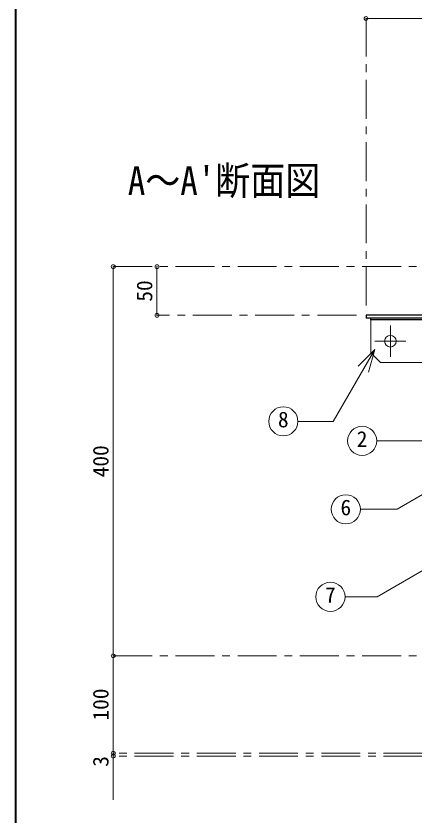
# Model space of a CAD drawing. Units: millimetres at full size, sheet at 1:8. Extents: x -1695 to 1545, y -1111 to 1137.
# Drawn here: x -1695 to -1286, y -692 to 131 of the extents above; entities that cross this region are included whole.
import ezdxf
from ezdxf.enums import TextEntityAlignment as Align

# ---------------------------------------------------------------- set-up
doc = ezdxf.new("R2010")
doc.units = ezdxf.units.MM
doc.header["$LTSCALE"] = 8
doc.header["$PDMODE"] = 32
doc.header["$PDSIZE"] = 4
doc.linetypes.add('CHAIN1', pattern=[8, 5, -1, 1, -1])
doc.layers.add('0-0_ﾚｲﾔ1', color=4, linetype='Continuous', lineweight=9)
doc.styles.add('ＭＳ ゴシック', font='')
doc.styles.get('ＭＳ ゴシック').set_extended_font_data('MS Gothic')

msp = doc.modelspace()

# ---------------------------------------------------------------- linework, layer by layer
at = {"layer": '0-0_ﾚｲﾔ1', "color": 1, "lineweight": 40}
msp.add_line((-1695.137, -1110.909), (-1695.137, 1137.091), dxfattribs=at)
at = {"layer": '0-0_ﾚｲﾔ1', "linetype": 'CHAIN1'}
for p, q in [((-1335.137, -166.909), (-1335.137, 128.091)), ((-1595.137, -126.909), (-1044.887, -126.909)), ((-1345.137, -176.909), (-1550.137, -176.909)), ((-1310.137, -219.509), (-1310.137, -187.509)), ((-1294.137, -203.509), (-1326.137, -203.509)), ((-1595.137, -526.909), (-1046.387, -526.909)), ((-1213.137, -626.909), (-1595.137, -626.909)), ((-1213.137, -629.909), (-1595.137, -629.909))]:
    msp.add_line(p, q, dxfattribs=at)
at = {"layer": '0-0_ﾚｲﾔ1'}
for p, q in [((-465.137, 128.091), (-1335.137, 128.091)), ((-1595.137, -126.909), (-1595.137, -526.909)), ((-1550.137, -176.909), (-1550.137, -126.909)), ((-1595.137, -526.909), (-1595.137, -626.909)), ((-1595.137, -674.909), (-1595.137, -626.909))]:
    msp.add_line(p, q, dxfattribs=at)
at = {"layer": '0-0_ﾚｲﾔ1', "color": 5, "lineweight": 25}
for p, q in [((-1335.137, -176.909), (-1335.137, -179.909)), ((-1190.387, -176.909), (-1335.137, -176.909)), ((-1204.637, -179.909), (-1335.137, -179.909)), ((-1330.137, -181.509), (-1330.137, -179.909)), ((-1255.937, -181.509), (-1330.137, -181.509))]:
    msp.add_line(p, q, dxfattribs=at)
at = {"layer": '0-0_ﾚｲﾔ1', "color": 7, "lineweight": 18}
for p, q in [((-1330.137, -181.509), (-1330.137, -215.509)), ((-1326.259, -212.187), (-1343.23, -229.157)), ((-1326.259, -212.187), (-1332.471, -235.369)), ((-1330.137, -215.509), (-1320.137, -225.509)), ((-1320.137, -225.509), (-1255.137, -225.509))]:
    msp.add_line(p, q, dxfattribs=at)
for points in [[(-1326.259, -212.187), (-1368.812, -285.891), (-1405.22, -285.891)], [(-1172.04, -247.095), (-1274.022, -305.974), (-1324.205, -305.974)], [(-1228.983, -333.4), (-1303.303, -376.309), (-1340.959, -376.309)], [(-1254.35, -426.199), (-1323.665, -466.218), (-1356.8, -466.218)]]:
    msp.add_lwpolyline(points, dxfattribs=at)
for centre, radius in [((-1310.137, -203.509), 6), ((-1420.22, -285.891), 15), ((-1339.205, -305.974), 15), ((-1355.959, -376.309), 15), ((-1371.8, -466.218), 15)]:
    msp.add_circle(centre, radius, dxfattribs=at)
at = {"layer": '0-0_ﾚｲﾔ1', "color": 1}
for p in [(-1335.137, 128.091), (-1595.137, -126.909), (-1550.137, -126.909), (-1550.137, -176.909), (-1595.137, -526.909), (-1595.137, -626.909), (-1595.137, -629.909)]:
    msp.add_point(p, dxfattribs=at)

# ---------------------------------------------------------------- texts
at = {"layer": '0-0_ﾚｲﾔ1', "color": 7, "style": 'ＭＳ ゴシック', "width": 0.9}
msp.add_text("A～A'断面図", height=29.33, dxfattribs=at).set_placement((-1580.137, -61.909), align=Align.BOTTOM_LEFT)
at = {"layer": '0-0_ﾚｲﾔ1', "color": 7, "style": 'ＭＳ ゴシック'}
for s, p in [('50', (-1550.137, -162.909)), ('400', (-1595.137, -343.409)), ('100', (-1595.137, -593.409)), ('3', (-1595.137, -640.909))]:
    msp.add_text(s, height=16.13, rotation=90, dxfattribs=at).set_placement(p, align=Align.BOTTOM_LEFT)
for s, p in [('8', (-1425.72, -296.891)), ('2', (-1344.705, -316.974)), ('6', (-1361.459, -387.309)), ('7', (-1377.3, -477.218))]:
    msp.add_text(s, height=16.13, dxfattribs=at).set_placement(p, align=Align.BOTTOM_LEFT)

doc.saveas('drawing.dxf')
